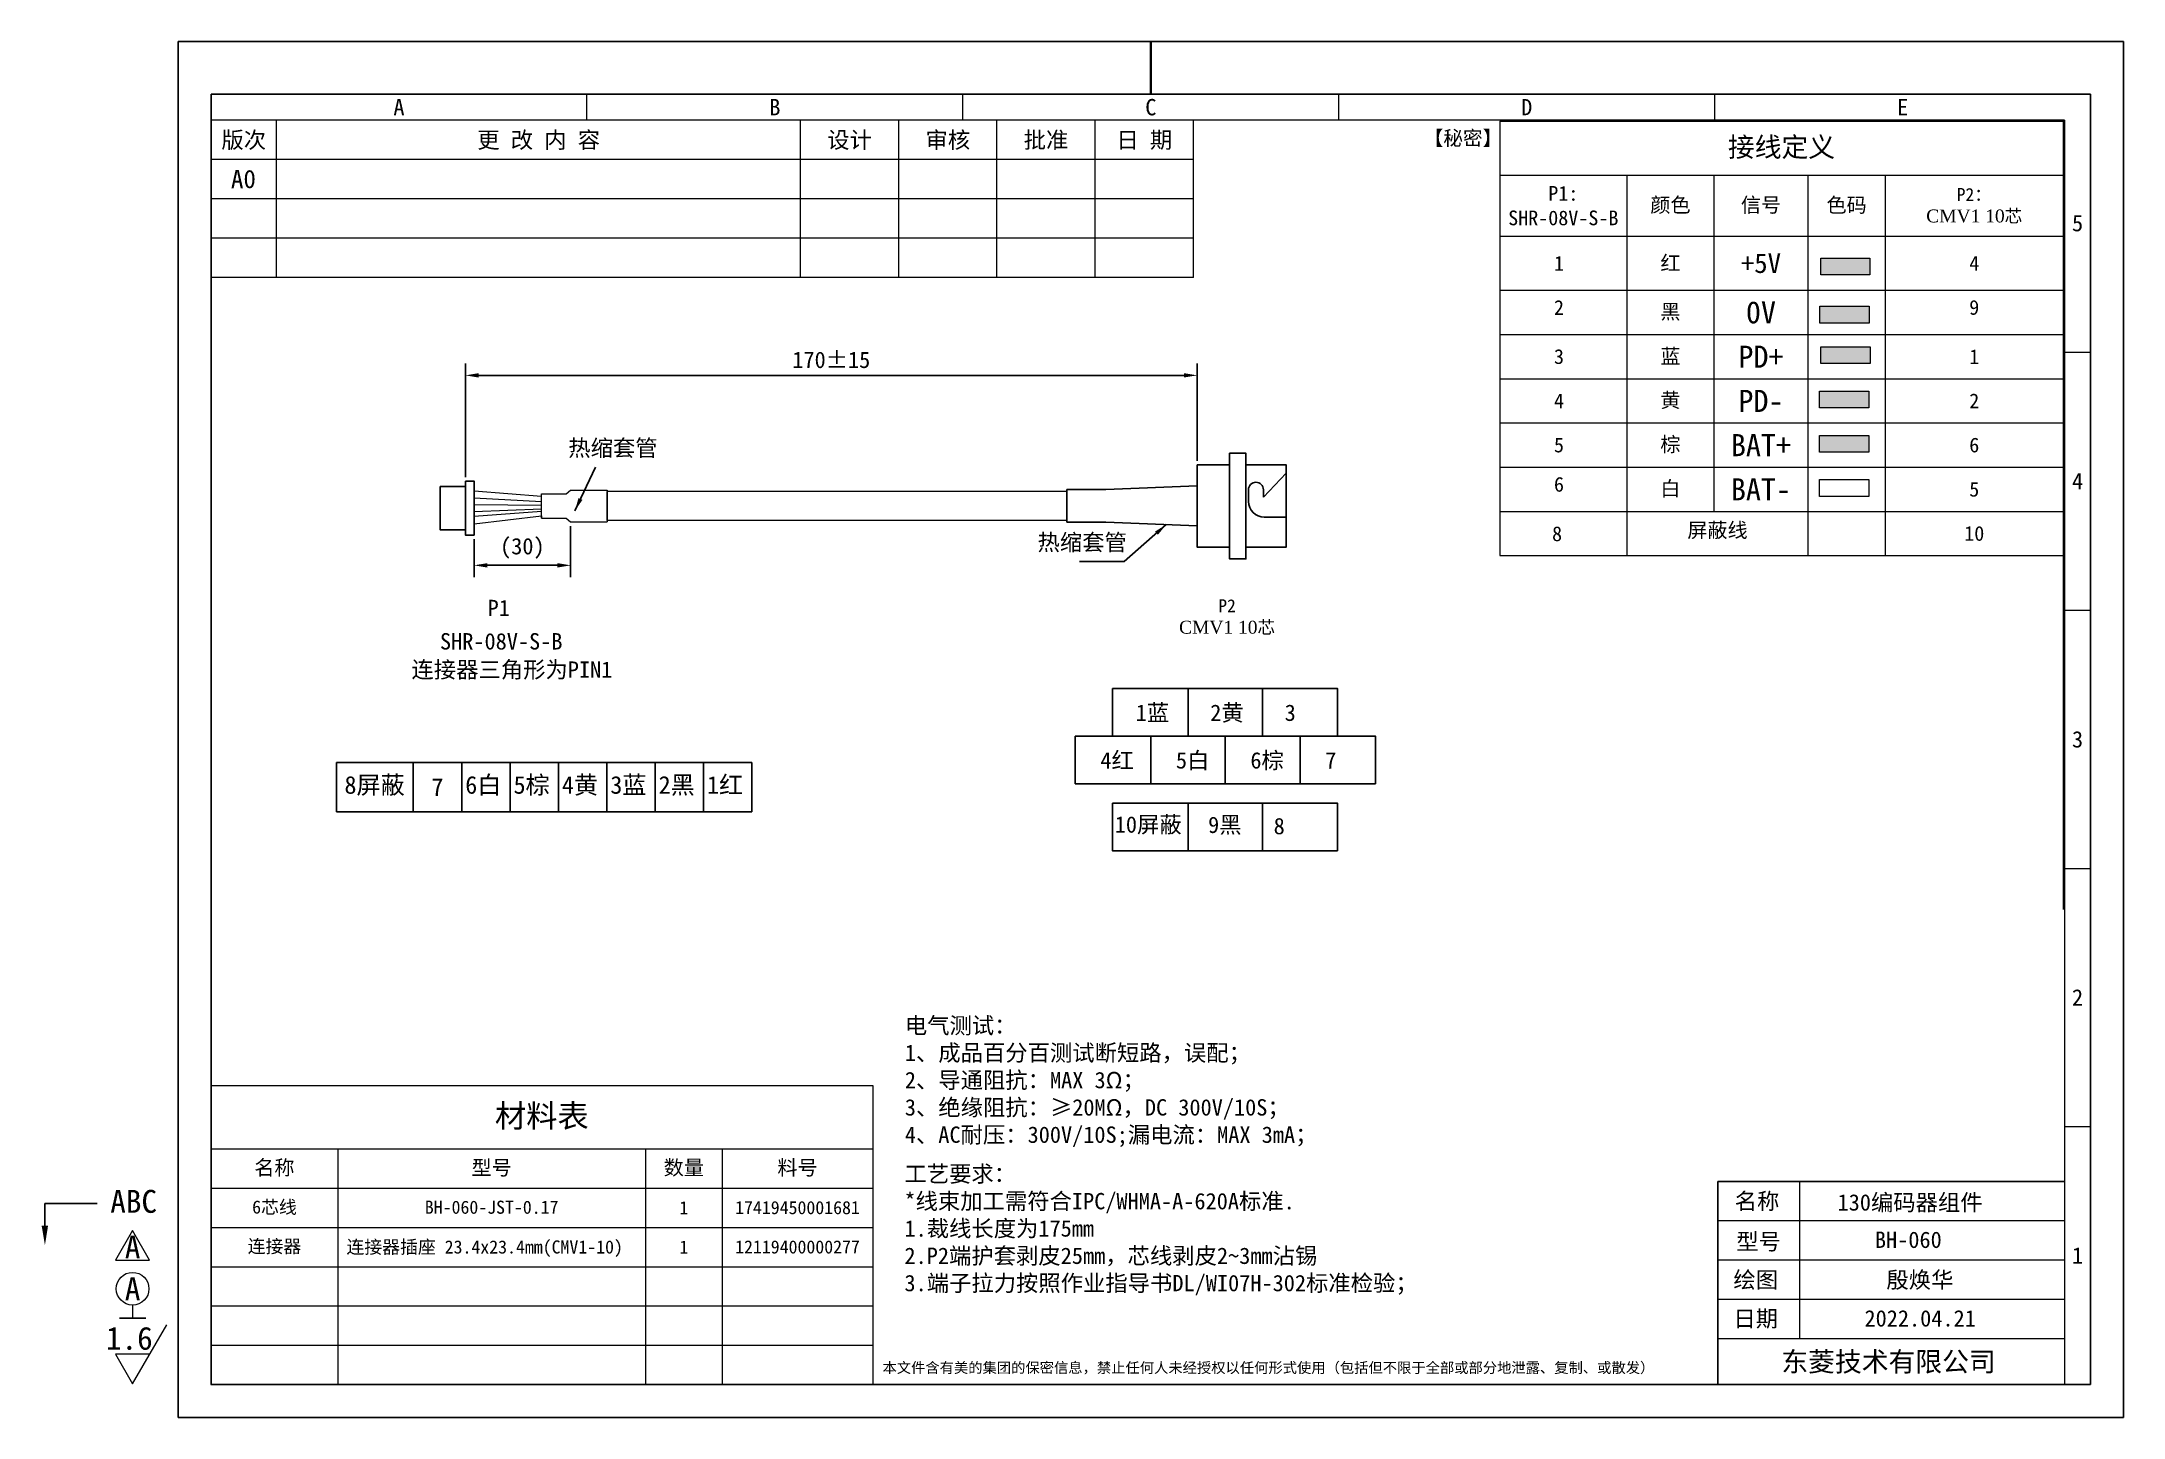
# Model space of a CAD drawing. Header units: millimetres. Extents: x 1016 to 1334, y 3 to 213.
import ezdxf
from ezdxf import colors
from ezdxf.entities.mleader import LeaderData, LeaderLine
from ezdxf.enums import TextEntityAlignment as Align
from ezdxf.math import Vec2, Vec3

# ---------------------------------------------------------------- set-up
doc = ezdxf.new("R2010")
doc.units = ezdxf.units.MM
doc.layers.get('0').update_dxf_attribs({"lineweight": 25})
doc.layers.add('A4', color=7, linetype='Continuous')
doc.layers.add('DIM', color=5, linetype='Continuous', lineweight=13)
doc.styles.get("Standard").update_dxf_attribs({"font": ''})
doc.styles.get('Standard').set_extended_font_data('SimSun')
doc.dimstyles.get("Standard").update_dxf_attribs({"dimtxt": 2.5, "dimasz": 2, "dimexe": 1.8, "dimexo": 0.625, "dimgap": 1, "dimtad": 1, "dimdec": 1, "dimlfac": 0.333333, "dimdsep": 46, "dimtxsty": 'Standard', "dimcen": 0, "dimclrd": 256, "dimclre": 256, "dimclrt": 256, "dimadec": 0, "dimazin": 0, "dimtfac": 1, "dimtdec": 1, "dimtofl": 0, "dimtmove": 0, "dimatfit": 0, "dimfxl": 0, "dimtolj": 1, "dimtzin": 0, "dimlwd": -1, "dimlwe": -1, "dimarcsym": 0})

# ---------------------------------------------------------------- blocks, each defined once
blk = doc.blocks.new('A$C27EE4263')
at = {"layer": 'DIM'}
for p, q in [((0, 0), (5.2, 9)), ((2.6, 4.5), (-2.6, 4.5)), ((-2.6, 4.5), (0, 0))]:
    blk.add_line(p, q, dxfattribs=at)
blk = doc.blocks.new('A$C23A73A4E')
at = {"layer": 'DIM', "lineweight": 25}
blk.add_line((-2, 0), (2, 0), dxfattribs=at)
at = {"layer": 'DIM'}
blk.add_line((0, 2), (0, 0), dxfattribs=at)
blk.add_circle((0, 4.5), 2.5, dxfattribs=at)
blk = doc.blocks.new('*D25')
for p, q in [((1081.9, 137.08), (1081.9, 131.28)), ((1096.62, 139.08), (1096.62, 131.28)), ((1083.9, 133.08), (1094.62, 133.08))]:
    blk.add_line(p, q)
for points in [[(1083.9, 133.41), (1083.9, 132.74), (1081.9, 133.08)], [(1094.62, 133.41), (1094.62, 132.74), (1096.62, 133.08)]]:
    blk.add_solid(points)
at = {"layer": 'Defpoints', "color": 0}
for p in [(1081.9, 137.7), (1096.62, 139.7), (1096.62, 133.08)]:
    blk.add_point(p, dxfattribs=at)
at = {"insert": (1089.26, 135.67), "char_height": 2.5, "attachment_point": 5}
blk.add_mtext('\\A1;(30)', dxfattribs=at)
blk = doc.blocks.new('*D26')
at = {"linetype": 'ByBlock'}
for p, q in [((1080.57, 146.56), (1080.57, 163.88)), ((1192.29, 149.02), (1192.29, 163.88)), ((1082.57, 162.08), (1190.29, 162.08))]:
    blk.add_line(p, q, dxfattribs=at)
for points in [[(1082.57, 162.41), (1082.57, 161.75), (1080.57, 162.08)], [(1190.29, 162.41), (1190.29, 161.75), (1192.29, 162.08)]]:
    blk.add_solid(points)
at = {"layer": 'Defpoints', "color": 0}
for p in [(1192.29, 162.08), (1192.29, 148.4), (1080.57, 145.94)]:
    blk.add_point(p, dxfattribs=at)
at = {"insert": (1136.43, 164.43), "char_height": 2.5, "attachment_point": 5}
blk.add_mtext('\\A1;170%%P15', dxfattribs=at)

msp = doc.modelspace()

# ---------------------------------------------------------------- hatches: boundary and pattern name
at = {"layer": 'DIM'}
for color, points in [(2, [(1287.52, 179.96), (1295.03, 179.96), (1295.03, 177.4), (1287.52, 177.4)]), (1, [(1287.52, 179.96), (1295.03, 179.96), (1295.03, 177.4), (1287.52, 177.4)]), (7, [(1287.37, 172.63), (1294.88, 172.63), (1294.88, 170.07), (1287.37, 170.07)]), (140, [(1287.54, 166.45), (1295.05, 166.45), (1295.05, 163.89), (1287.54, 163.89)]), (2, [(1287.34, 159.67), (1294.85, 159.67), (1294.85, 157.11), (1287.34, 157.11)]), (19, [(1287.34, 152.92), (1294.85, 152.92), (1294.85, 150.36), (1287.34, 150.36)])]:
    msp.add_hatch(color=color, dxfattribs=at).paths.add_polyline_path(points)

# ---------------------------------------------------------------- linework, layer by layer
at = {"color": 0}
for p, q in [((1192.29, 148.4), (1192.29, 135.88)), ((1199.74, 148.4), (1199.74, 135.88)), ((1205.91, 147.17), (1202.4, 143.48)), ((1102.19, 144.35), (1102.19, 139.92)), ((1102.19, 144.35), (1102.19, 139.92)), ((1172.4, 144.64), (1178.35, 144.64)), ((1178.35, 144.64), (1192.29, 145.21)), ((1200.13, 144.62), (1200.13, 142.84)), ((1202.4, 143.48), (1202.4, 144.62)), ((1205.91, 140.44), (1202.53, 140.44)), ((1172.4, 139.69), (1178.35, 139.69)), ((1178.35, 139.69), (1192.29, 139.12)), ((1060.88, 103), (1124.29, 103)), ((1060.88, 103), (1060.88, 95.43)), ((1072.61, 103), (1072.61, 95.43)), ((1080, 103), (1080, 95.43)), ((1087.38, 103), (1087.38, 95.43)), ((1094.76, 103), (1094.76, 95.43)), ((1102.14, 103), (1102.14, 95.43)), ((1109.52, 103), (1109.52, 95.43)), ((1116.91, 103), (1116.91, 95.43)), ((1124.29, 103), (1124.29, 95.43)), ((1124.29, 95.43), (1060.88, 95.43))]:
    msp.add_line(p, q, dxfattribs=at)
for points in [[(1197.25, 150.19), (1199.74, 150.19), (1199.74, 134.06), (1197.25, 134.06)], [(1192.29, 148.4), (1197.25, 148.4), (1197.25, 135.86), (1192.29, 135.86)], [(1199.74, 148.4), (1205.91, 148.4), (1205.91, 135.86), (1199.74, 135.86)], [(1076.71, 145.12), (1080.57, 145.12), (1080.57, 138.52), (1076.71, 138.52)], [(1080.57, 145.94), (1081.9, 145.94), (1081.9, 137.7), (1080.57, 137.7)], [(1179.36, 114.29), (1190.91, 114.29), (1190.91, 107.01), (1179.36, 107.01)], [(1190.91, 114.29), (1202.28, 114.29), (1202.28, 107.01), (1190.91, 107.01)], [(1202.28, 114.29), (1213.71, 114.29), (1213.71, 107.01), (1202.28, 107.01)], [(1173.68, 107.01), (1185.23, 107.01), (1185.23, 99.74), (1173.68, 99.74)], [(1185.23, 107.01), (1196.59, 107.01), (1196.59, 99.74), (1185.23, 99.74)], [(1196.59, 107.01), (1208.03, 107.01), (1208.03, 99.74), (1196.59, 99.74)], [(1208.03, 107.01), (1219.52, 107.01), (1219.52, 99.74), (1208.03, 99.74)], [(1179.36, 96.78), (1190.91, 96.78), (1190.91, 89.51), (1179.36, 89.51)], [(1190.91, 96.78), (1202.28, 96.78), (1202.28, 89.51), (1190.91, 89.51)], [(1202.28, 96.78), (1213.71, 96.78), (1213.71, 89.51), (1202.28, 89.51)]]:
    msp.add_lwpolyline(points, close=True, dxfattribs=at)
msp.add_lwpolyline([(1172.4, 144.64), (1172.4, 139.69)], dxfattribs=at)
for centre, radius, start, end in [((1201.27, 144.62), 1.14, 0, 180), ((1202.53, 142.84), 2.4, 180, 270)]:
    msp.add_arc(centre, radius, start, end, dxfattribs=at)
at = {"layer": 'A4', "lineweight": 35}
msp.add_line((1185.22, 213.02), (1185.22, 205.02), dxfattribs=at)
at = {"layer": 'A4', "lineweight": 13}
for p, q in [((1328.72, 205.02), (1041.72, 205.02)), ((1041.72, 205.02), (1041.72, 8.02)), ((1041.72, 8.02), (1041.72, 205.02)), ((1099.12, 201.02), (1099.12, 205.02)), ((1156.52, 201.02), (1156.52, 205.02)), ((1213.92, 201.02), (1213.92, 205.02)), ((1271.32, 201.02), (1271.32, 205.02)), ((1324.72, 201.02), (1041.72, 201.02)), ((1041.72, 201.02), (1041.72, 8.02)), ((1051.72, 177.02), (1051.72, 201.02)), ((1131.72, 177.02), (1131.72, 201.02)), ((1146.72, 177.02), (1146.72, 201.02)), ((1161.72, 177.02), (1161.72, 201.02)), ((1176.72, 177.02), (1176.72, 201.02)), ((1191.72, 177.02), (1191.72, 201.02)), ((1324.72, 201.02), (1324.72, 8.02)), ((1191.72, 195.02), (1041.72, 195.02)), ((1191.72, 189.02), (1041.72, 189.02)), ((1191.72, 183.02), (1041.72, 183.02)), ((1191.72, 177.02), (1041.72, 177.02)), ((1324.72, 165.62), (1328.72, 165.62)), ((1324.72, 126.22), (1328.72, 126.22)), ((1324.72, 86.82), (1328.72, 86.82)), ((1324.72, 47.42), (1328.72, 47.42)), ((1284.26, 39.02), (1284.26, 15.02)), ((1271.82, 15.02), (1271.82, 33.02)), ((1324.72, 33.02), (1271.82, 33.02)), ((1324.72, 27.02), (1271.82, 27.02)), ((1324.72, 21.02), (1271.82, 21.02)), ((1324.72, 15.02), (1271.82, 15.02)), ((1321.88, 8.02), (1041.72, 8.02))]:
    msp.add_line(p, q, dxfattribs=at)
at = {"layer": 'A4', "lineweight": 25}
for p, q in [((1041.72, 205.02), (1041.72, 8.02)), ((1328.72, 205.02), (1041.72, 205.02)), ((1328.72, 205.02), (1328.72, 8.02)), ((1324.72, 39.02), (1271.82, 39.02)), ((1271.82, 8.02), (1271.82, 39.02)), ((1328.72, 8.02), (1041.72, 8.02))]:
    msp.add_line(p, q, dxfattribs=at)
at = {"layer": 'Defpoints'}
msp.add_lwpolyline([(1036.72, 213.02), (1333.72, 213.02), (1333.72, 3.02), (1036.72, 3.02)], close=True, dxfattribs=at)
at = {"layer": 'DIM', "color": 0}
for p, q in [((1238.49, 200.89), (1324.55, 200.89)), ((1238.49, 200.89), (1238.49, 134.56)), ((1238.57, 200.96), (1324.63, 200.96)), ((1324.55, 200.89), (1324.55, 80.56)), ((1324.63, 200.96), (1324.63, 83.96)), ((1238.49, 192.64), (1324.55, 192.64)), ((1257.92, 192.64), (1257.92, 134.56)), ((1271.19, 192.64), (1271.19, 141.31)), ((1285.56, 192.64), (1285.56, 134.56)), ((1297.35, 192.64), (1297.35, 134.56)), ((1238.49, 183.31), (1324.55, 183.31)), ((1238.49, 175.06), (1324.55, 175.06)), ((1238.49, 168.31), (1324.55, 168.31)), ((1238.49, 161.56), (1324.55, 161.56)), ((1238.49, 154.81), (1324.55, 154.81)), ((1238.49, 148.06), (1324.55, 148.06)), ((1081.9, 144.46), (1092.17, 143.63)), ((1081.9, 143.39), (1092.17, 142.83)), ((1092.17, 140.29), (1092.17, 143.98)), ((1092.17, 143.98), (1095.95, 143.98)), ((1092.17, 140.29), (1092.17, 143.98)), ((1092.17, 143.98), (1095.95, 143.98)), ((1095.95, 143.98), (1096.62, 144.56)), ((1095.95, 143.98), (1096.62, 144.56)), ((1096.62, 144.56), (1102.19, 144.56)), ((1096.62, 144.56), (1102.19, 144.56)), ((1102.19, 144.56), (1102.19, 139.7)), ((1102.19, 144.56), (1102.19, 139.7)), ((1102.19, 144.56), (1102.19, 139.7)), ((1172.4, 144.35), (1102.19, 144.35)), ((1172.4, 144.35), (1144.47, 144.35)), ((1081.9, 142.34), (1092.17, 142.28)), ((1081.9, 141.31), (1092.17, 141.71)), ((1081.9, 140.57), (1092.17, 141.34)), ((1081.9, 139.42), (1092.17, 140.61)), ((1092.17, 140.64), (1092.17, 140.29)), ((1092.17, 140.64), (1092.17, 140.29)), ((1092.17, 140.29), (1095.95, 140.29)), ((1092.17, 140.29), (1095.95, 140.29)), ((1095.95, 140.29), (1096.62, 139.7)), ((1095.95, 140.29), (1096.62, 139.7)), ((1172.4, 139.92), (1102.19, 139.92)), ((1172.4, 139.92), (1144.47, 139.92)), ((1238.49, 141.31), (1324.55, 141.31)), ((1096.62, 139.7), (1102.19, 139.7)), ((1096.62, 139.7), (1102.19, 139.7)), ((1238.49, 134.56), (1324.55, 134.56)), ((1041.7, 75.25), (1041.7, 8.06)), ((1041.7, 53.69), (1142.75, 53.69)), ((1142.75, 53.69), (1142.75, 8.02)), ((1041.7, 44.02), (1142.75, 44.02)), ((1061.1, 44.02), (1061.1, 8.02)), ((1108.04, 44.02), (1108.04, 8.02)), ((1119.79, 44.02), (1119.79, 8.02)), ((1041.7, 38.02), (1142.75, 38.02)), ((1041.7, 32.02), (1142.75, 32.02)), ((1041.7, 26.02), (1142.75, 26.02)), ((1041.7, 20.02), (1142.75, 20.02)), ((1041.7, 14.02), (1142.75, 14.02)), ((1041.7, 8.06), (1142.75, 8.06)), ((1041.7, 8.02), (1142.75, 8.02))]:
    msp.add_line(p, q, dxfattribs=at)
for points in [[(1287.52, 179.96), (1295.03, 179.96), (1295.03, 177.4), (1287.52, 177.4)], [(1287.37, 172.63), (1294.88, 172.63), (1294.88, 170.07), (1287.37, 170.07)], [(1287.54, 166.45), (1295.05, 166.45), (1295.05, 163.89), (1287.54, 163.89)], [(1287.34, 159.67), (1294.85, 159.67), (1294.85, 157.11), (1287.34, 157.11)], [(1287.34, 152.92), (1294.85, 152.92), (1294.85, 150.36), (1287.34, 150.36)], [(1287.34, 146.17), (1294.85, 146.17), (1294.85, 143.61), (1287.34, 143.61)]]:
    msp.add_lwpolyline(points, close=True, dxfattribs=at)
at = {"layer": 'DIM'}
msp.add_lwpolyline([(1029.75, 31.52), (1027.15, 27.02), (1032.34, 27.02)], close=True, dxfattribs=at)

# ---------------------------------------------------------------- block references
for name, p in [('A$C23A73A4E', (1029.75, 18.15)), ('A$C27EE4263', (1029.75, 8.15))]:
    msp.add_blockref(name, p, dxfattribs=at)

# ---------------------------------------------------------------- texts
at = {"color": 0}
msp.add_text('130编码器组件', height=2.5, dxfattribs=at).set_placement((1301.15, 35.83), align=Align.MIDDLE_CENTER)
at = {"attachment_point": 1}
for s, insert, char_height, width in [('【秘密】', (1226.88, 199.4), 2.2, 16.4304), ('本文件含有美的集团的保密信息，禁止任何人未经授权以任何形式使用（包括但不限于全部或部分地泄露、复制、或散发）', (1144.25, 11.4), 1.6, 155.1797)]:
    msp.add_mtext(s, dxfattribs=dict(at, insert=insert, char_height=char_height, width=width))
at = {"color": 0, "attachment_point": 1}
for s, width, insert, char_height in [('热缩套管', 14.5104, (1096.27, 152.25), 2.5), ('热缩套管', 14.2262, (1167.92, 137.85), 2.5), ('P1', 11.276, (1083.95, 127.82), 2.5), ('连接器三角形为PIN1', 32.7917, (1072.33, 118.41), 2.5), ('1蓝', 7.6254, (1182.91, 111.83), 2.5), ('2黄', 10.7474, (1194.29, 111.83), 2.5), ('3', 10.9627, (1205.65, 111.83), 2.5), ('4红', 7.8407, (1177.51, 104.56), 2.5), ('5白', 8.2713, (1189.05, 104.56), 2.5), ('6棕', 7.5178, (1200.42, 104.56), 2.5), ('7', 2.458, (1211.85, 104.56), 2.5), ('10屏蔽', 16.1481, (1179.71, 94.77), 2.5), ('9黑', 7.2796, (1193.97, 94.72), 2.5), ('8', 8.5239, (1203.97, 94.53), 2.5), ('连接器插座 23.4x23.4mm(CMV1-10)', 109.0064, (1062.4, 30.03), 2), ('BH-060', 21.7845, (1295.78, 31.38), 2.5)]:
    msp.add_mtext_dynamic_manual_height_columns(s, width=width, gutter_width=12.5, heights=[0], dxfattribs=dict(at, insert=insert, char_height=char_height))
at = {"color": 0, "insert": (1076.68, 122.73), "char_height": 2.5, "width": 20.2417, "attachment_point": 1}
msp.add_mtext('SHR-08V-S-B', dxfattribs=at)
at = {"layer": 'A4', "lineweight": 13}
for s, height, p in [('A', 2.5, (1070.42, 203.02)), ('B', 2.5, (1127.82, 203.02)), ('C', 2.5, (1185.22, 203.02)), ('D', 2.5, (1242.62, 203.02)), ('E', 2.5, (1300.02, 203.02)), ('版次', 2.5, (1046.72, 198.02)), ('更 改 内 容', 2.5, (1091.75, 198.02)), ('设计', 2.5, (1139.22, 198.02)), ('审核', 2.5, (1154.22, 198.02)), ('批准', 2.5, (1169.22, 198.02)), ('日 期', 2.5, (1184.22, 198.02)), ('5', 2.5, (1326.72, 185.32)), ('4', 2.5, (1326.72, 145.92)), ('3', 2.5, (1326.72, 106.52)), ('2', 2.5, (1326.72, 67.12)), ('名称', 2.5, (1277.78, 36.02)), ('型号', 2.5, (1278.02, 29.85)), ('1', 2.5, (1326.72, 27.72)), ('绘图', 2.5, (1277.58, 24.02)), ('殷焕华', 2.5, (1302.65, 24.01)), ('日期', 2.5, (1277.58, 18.1)), ('2022.04.21', 2.5, (1302.69, 18.13)), ('东菱技术有限公司', 3, (1297.86, 11.52))]:
    msp.add_text(s, height=height, dxfattribs=at).set_placement(p, align=Align.MIDDLE_CENTER)
at = {"layer": 'A4'}
msp.add_text('A0', height=2.8, dxfattribs=at).set_placement((1046.67, 192.05), align=Align.MIDDLE_CENTER)
at = {"layer": 'DIM'}
for s, p in [('A', (1029.75, 29.02)), ('A', (1029.75, 22.65)), ('1.6', (1029.25, 15.09))]:
    msp.add_text(s, height=3.5, dxfattribs=at).set_placement(p, align=Align.MIDDLE_CENTER)
at = {"layer": 'DIM', "color": 0}
for s, insert, char_height, width, attachment_point in [('接线定义', (1281.52, 196.77), 3, 83.8098, 5), ('P1: \\P{\\H1.0002x;SHR-08V-S-B}    ', (1248.2, 187.97), 2.25, 17.1858, 5), ('颜色', (1264.56, 187.97), 2.25, 11.02, 5), ('信号', (1278.38, 187.97), 2.25, 12.1223, 5), ('色码', (1291.46, 187.97), 2.25, 9.5365, 5), ('{\\H0.875x;P2：     \\fTimes New Roman|b0|i0|c0|p18; \\fTimes New Roman|b0|i0|c238|p18;  \\fTimes New Roman|b0|i0|c0|p18;\\PCMV1 10\\fSimSun|b0|i0|c134|p34;芯}', (1310.95, 187.97), 2.25, 24.9453, 5), ('1', (1247.54, 179.18), 2.25, 24.9453, 5), ('红', (1264.56, 179.18), 2.25, 11.02, 5), ('+5V', (1278.38, 179.18), 3, 12.1223, 5), ('4', (1310.95, 179.18), 2.25, 24.9453, 5), ('2', (1247.54, 172.43), 2.25, 24.9453, 5), ('黑', (1264.56, 171.68), 2.25, 11.02, 5), ('0V', (1278.38, 171.68), 3.375, 12.1223, 5), ('9', (1310.95, 172.43), 2.25, 24.9453, 5), ('3', (1247.54, 164.93), 2.25, 24.9453, 5), ('蓝', (1264.56, 164.93), 2.25, 11.02, 5), ('PD+', (1278.38, 164.93), 3.375, 12.1223, 5), ('1', (1310.95, 164.93), 2.25, 24.9453, 5), ('4', (1247.54, 158.18), 2.25, 24.9453, 5), ('黄', (1264.56, 158.18), 2.25, 11.02, 5), ('PD-', (1278.38, 158.18), 3.375, 12.1223, 5), ('2', (1310.95, 158.18), 2.25, 24.9453, 5), ('棕', (1264.56, 151.43), 2.25, 11.02, 5), ('BAT+', (1278.38, 151.43), 3.375, 12.1223, 5), ('5', (1247.54, 151.43), 2.25, 24.9453, 5), ('6', (1310.95, 151.43), 2.25, 24.9453, 5), ('6', (1247.54, 145.43), 2.25, 24.9453, 5), ('白', (1264.56, 144.68), 2.25, 11.02, 5), ('BAT-', (1278.38, 144.68), 3.375, 12.1223, 5), ('5', (1310.95, 144.68), 2.25, 24.9453, 5), ('屏蔽线', (1271.74, 139.58), 2.25, 25.3922, 2), ('8', (1247.25, 137.88), 2.25, 24.9453, 5), ('10', (1310.95, 137.93), 2.25, 24.9453, 5), ('{\\H0.875x;P2     \\fTimes New Roman|b0|i0|c134|p18; \\fTimes New Roman|b0|i0|c238|p18;  \\fTimes New Roman|b0|i0|c134|p18;\\PCMV1 10\\fSimSun|b0|i0|c134|p34;芯}', (1196.86, 125.19), 2.25, 24.9453, 5), ('{\\H0.8x; 8屏蔽}', (1071.3, 100.91), 3.375, 15.4426, 3), ('{\\H0.8x;7}', (1077.21, 100.58), 3.375, 15.4426, 3), ('{\\H0.8x; 6白}', (1086.06, 100.91), 3.375, 15.4426, 3), ('{\\H0.8x; 5棕}', (1093.44, 100.91), 3.375, 15.4426, 3), ('{\\H0.8x; 4黄}', (1100.82, 100.91), 3.375, 15.4426, 3), ('{\\H0.8x; 3蓝}', (1108.21, 100.91), 3.375, 15.4426, 3), ('{\\H0.8x; 2\\fSimSun|b1|i0|c134|p34;黑}', (1115.59, 100.91), 3.375, 15.4426, 3), ('{\\H0.8x; 1红}', (1122.97, 100.91), 3.375, 15.4426, 3), ('材料表', (1092.23, 48.85), 3.5, 98.0538, 5), ('名称', (1051.4, 41.02), 2.25, 17.1524, 5), ('型号', (1084.57, 41.02), 2.25, 44.6896, 5), ('数量', (1113.92, 41.02), 2.25, 9.497, 5), ('料号', (1131.27, 41.02), 2.25, 20.7148, 5), ('工艺要求：\\P*线束加工需符合IPC/WHMA-A-620A标准.\\P1.裁线长度为175mm\\P2.{\\H1.0002x;P2端护套剥皮25mm，芯线剥皮2~3mm沾锡}\\P{\\H1.0002x;3.}端子拉力按照作业指导书DL/WI07H-302标准检验；', (1147.6, 41.44), 2.5, 81.1885, 1), ('6芯线', (1051.41, 35.02), 2, 19.3871, 5), ('BH-060-JST-0.17', (1084.57, 35.08), 2, 46.9396, 5), ('1', (1113.92, 35.02), 2, 11.747, 5), ('17419450001681', (1131.27, 35.02), 2, 22.9648, 5), ('连接器', (1051.41, 29.02), 2, 19.3871, 5), ('1', (1113.92, 29.02), 2, 11.747, 5), ('12119400000277', (1131.27, 29.02), 2, 22.9648, 5)]:
    msp.add_mtext(s, dxfattribs=dict(at, insert=insert, char_height=char_height, width=width, attachment_point=attachment_point))
at = {"layer": 'DIM', "color": 0, "insert": (1147.66, 64.09), "char_height": 2.5, "attachment_point": 1}
msp.add_mtext_dynamic_manual_height_columns('{\\C7;电气测试：\\P1、成品百分百测试断短路，误配；\\P2、导通阻抗：MAX 3Ω；\\P3、绝缘阻抗：≥20MΩ，DC 300V/10S；\\P4、AC耐压：300V/10S;漏电流：MAX 3mA；}', width=81.1885, gutter_width=12.5, heights=[0], dxfattribs=at)

# ---------------------------------------------------------------- dimensions: what is measured, and where the dimension line sits
at = {"color": 0}
for base, p1, p2, text, picture, middle in [((1192.29, 162.08), (1080.57, 145.94), (1192.29, 148.4), '170%%P15', '*D26', (1136.43, 164.43)), ((1096.62, 133.08), (1081.9, 137.7), (1096.62, 139.7), '(30)', '*D25', (1089.26, 135.67))]:
    dim = msp.add_linear_dim(base=base, p1=p1, p2=p2, text=text, dimstyle='Standard', dxfattribs=at)
    dim.commit()
    dim.dimension.update_dxf_attribs({"geometry": picture, "text_midpoint": middle})

# ---------------------------------------------------------------- leaders
for points in [[(1097.28, 141.4), (1100.42, 148.05)], [(1187.58, 139.31), (1181.15, 133.65), (1174.32, 133.65)]]:
    msp.add_leader(points, dimstyle='Standard', override={"dimgap": 1, "dimtad": 0}, dxfattribs=at)
at = {"layer": 'DIM'}
ml = msp.add_multileader_mtext('Standard', dxfattribs=at)
ml.set_content('ABC', color=256)
ml.set_leader_properties()
ml.build(insert=Vec2(0, 0))
ml.multileader.update_dxf_attribs({"arrow_head_size": 3})
ctx = ml.context
ctx.base_point, ctx.char_height, ctx.arrow_head_size, ctx.plane_origin = Vec3(1024.34, 35.64), 3.5, 3, Vec3(1003.11, 35.64)
notes = []
notes.append((ctx, [(0, (1, 1, 0), (1016.34, 35.64), (1, 0), 8, [(0, [(1016.36, 29.29)], 0, [])])]))
ctx.mtext.insert, ctx.mtext.flow_direction = Vec3(1026.34, 37.74), 5
for ctx, leaders in notes:
    for number, flags, end, landing, length, lines in leaders:
        leader = LeaderData()
        leader.index, (leader.has_last_leader_line, leader.has_dogleg_vector, leader.attachment_direction) = number, flags
        leader.last_leader_point, leader.dogleg_vector, leader.dogleg_length = Vec3(end), Vec3(landing), length
        for number, points, colour, breaks in lines:
            line = LeaderLine()
            line.index, line.vertices, line.color, line.breaks = number, Vec3.list(points), colors.encode_raw_color(colour), breaks
            leader.lines.append(line)
        ctx.leaders.append(leader)

doc.saveas('drawing.dxf')
